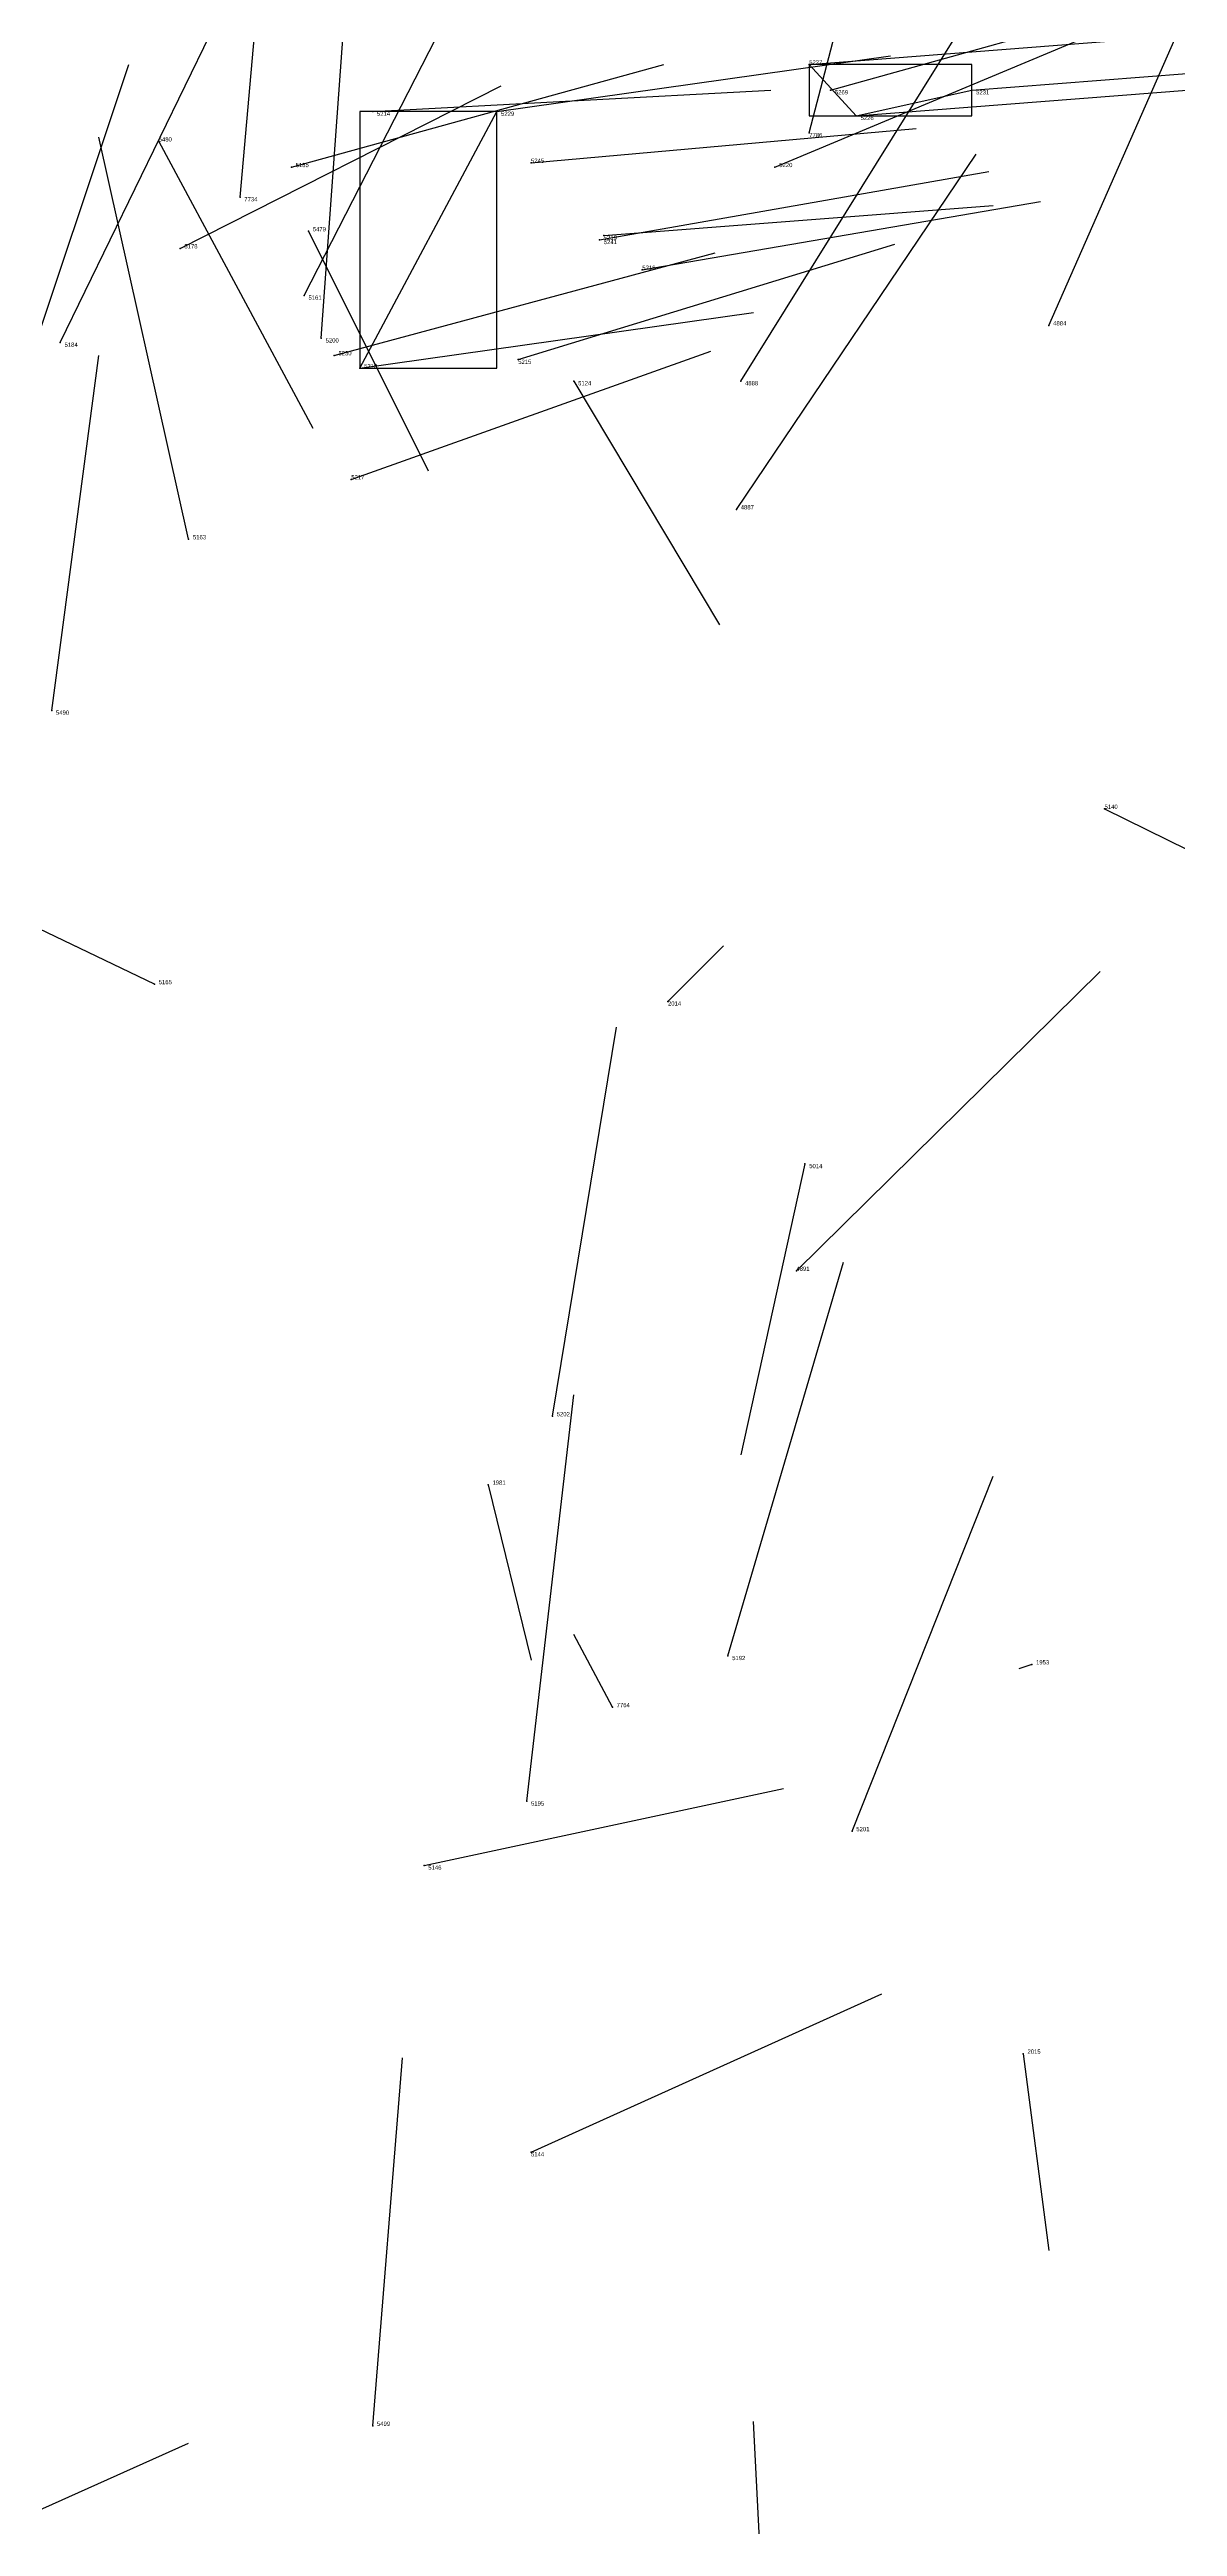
# Model space of a CAD drawing. Extents: x 59.1 to 70.8, y 600.3 to 605.1.
# Drawn here: x 67.938 to 68.201, y 603.937 to 604.516 of the extents above; entities that cross this region are included whole.
import ezdxf

# ---------------------------------------------------------------- set-up
doc = ezdxf.new("R2010")
doc.units = 0
for name, color, linetype in [('Clients', 3, 'CONTINUOUS'), ('Facilities', 3, 'CONTINUOUS'), ('Facilities_lines', 3, 'CONTINUOUS'), ('Min_max_boxes', 1, 'CONTINUOUS'), ('Normals', 1, 'CONTINUOUS'), ('Source_points', 5, 'CONTINUOUS'), ('Text', 3, 'CONTINUOUS')]:
    doc.layers.add(name, color=color, linetype=linetype)

msp = doc.modelspace()

# ---------------------------------------------------------------- linework, layer by layer
at = {"layer": 'Clients', "color": 5}
for p in [(68.115, 604.513, 454.478), (68.153, 604.507, 454.446), (68.042, 604.502, 454.258)]:
    msp.add_point(p, dxfattribs=at)
at = {"layer": 'Facilities', "color": 3}
for p in [(68.12, 604.507, 454.543), (68.013, 604.502, 454.225), (68.126, 604.501, 454.452), (67.963, 604.495, 456.965), (68.115, 604.497, 458.784), (67.994, 604.489, 454.146), (68.05, 604.49, 454.524), (68.107, 604.489, 454.372), (67.982, 604.482, 459.177), (67.998, 604.474, 456.879), (68.066, 604.472, 454.383), (68.067, 604.473, 454.452), (67.968, 604.47, 454.074), (68.076, 604.465, 454.305), (67.997, 604.459, 458.071), (67.94, 604.448, 454.002), (68.001, 604.449, 453.894), (68.171, 604.452, 458.092), (68.004, 604.445, 454.225), (68.01, 604.442, 454.293), (68.047, 604.444, 454.235), (68.06, 604.439, 456.822), (68.099, 604.439, 458.075), (68.008, 604.416, 454.169), (68.098, 604.409, 458.103), (67.97, 604.402, 457.718), (67.938, 604.362, 453.946), (68.184, 604.339, 456.704), (67.962, 604.298, 457.631), (68.082, 604.294, 449.191), (68.114, 604.256, 457.686), (68.112, 604.231, 458.22), (68.055, 604.197, 453.572), (68.04, 604.181, 449.423), (68.096, 604.141, 453.396), (68.167, 604.139, 449.645), (68.069, 604.129, 462.034), (68.049, 604.107, 453.362), (68.125, 604.1, 453.485), (68.025, 604.092, 456.659), (68.165, 604.048, 449.234), (68.05, 604.025, 456.728), (68.013, 603.961, 453.379)]:
    msp.add_point(p, dxfattribs=at)
at = {"layer": 'Facilities_lines', "color": 3}
for p, q in [((68.126, 604.501, 454.452), (68.115, 604.513, 454.478)), ((68.126, 604.501, 454.452), (68.153, 604.507, 454.446)), ((68.01, 604.442, 454.293), (68.042, 604.502, 454.258))]:
    msp.add_line(p, q, dxfattribs=at)
at = {"layer": 'Min_max_boxes', "color": 1}
for p, q in [((68.153, 604.513, 454.446), (68.115, 604.513, 454.446)), ((68.115, 604.513, 454.446), (68.115, 604.501, 454.446)), ((68.153, 604.513, 454.478), (68.115, 604.513, 454.478)), ((68.115, 604.513, 454.478), (68.115, 604.501, 454.478)), ((68.115, 604.513, 454.446), (68.115, 604.513, 454.478)), ((68.153, 604.501, 454.446), (68.153, 604.513, 454.446)), ((68.153, 604.501, 454.478), (68.153, 604.513, 454.478)), ((68.153, 604.513, 454.446), (68.153, 604.513, 454.478)), ((68.042, 604.502, 454.258), (68.01, 604.502, 454.258)), ((68.01, 604.502, 454.258), (68.01, 604.442, 454.258)), ((68.042, 604.502, 454.293), (68.01, 604.502, 454.293)), ((68.01, 604.502, 454.293), (68.01, 604.442, 454.293)), ((68.01, 604.502, 454.258), (68.01, 604.502, 454.293)), ((68.042, 604.442, 454.258), (68.042, 604.502, 454.258)), ((68.042, 604.442, 454.293), (68.042, 604.502, 454.293)), ((68.042, 604.502, 454.258), (68.042, 604.502, 454.293)), ((68.115, 604.501, 454.446), (68.153, 604.501, 454.446)), ((68.115, 604.501, 454.478), (68.153, 604.501, 454.478)), ((68.115, 604.501, 454.446), (68.115, 604.501, 454.478)), ((68.153, 604.501, 454.446), (68.153, 604.501, 454.478)), ((68.01, 604.442, 454.258), (68.042, 604.442, 454.258)), ((68.01, 604.442, 454.293), (68.042, 604.442, 454.293)), ((68.01, 604.442, 454.258), (68.01, 604.442, 454.293)), ((68.042, 604.442, 454.258), (68.042, 604.442, 454.293))]:
    msp.add_line(p, q, dxfattribs=at)
at = {"layer": 'Normals', "color": 1}
for p, q in [((68.115, 604.497, 458.784), (68.14, 604.593, 458.773)), ((67.982, 604.482, 459.177), (67.99, 604.571, 459.221)), ((67.997, 604.459, 458.071), (68.042, 604.547, 458.057)), ((68.171, 604.452, 458.092), (68.211, 604.543, 458.105)), ((68.001, 604.449, 453.894), (68.007, 604.532, 453.839)), ((68.12, 604.507, 454.543), (68.206, 604.531, 454.498)), ((68.099, 604.439, 458.075), (68.152, 604.524, 458.07)), ((68.107, 604.489, 454.372), (68.193, 604.525, 454.337)), ((67.94, 604.448, 454.002), (67.975, 604.52, 453.942)), ((68.115, 604.513, 454.478), (68.205, 604.52, 454.435)), ((67.93, 604.435, 453.988), (67.956, 604.513, 453.931)), ((67.994, 604.489, 454.146), (68.081, 604.513, 454.104)), ((68.042, 604.502, 454.258), (68.134, 604.515, 454.221)), ((68.153, 604.507, 454.446), (68.243, 604.514, 454.403)), ((67.968, 604.47, 454.074), (68.043, 604.508, 454.02)), ((68.013, 604.502, 454.225), (68.106, 604.507, 454.19)), ((68.126, 604.501, 454.452), (68.216, 604.508, 454.409)), ((67.97, 604.402, 457.718), (67.949, 604.496, 457.69)), ((67.963, 604.495, 456.965), (67.999, 604.428, 457.03)), ((68.05, 604.49, 454.524), (68.14, 604.498, 454.482)), ((68.066, 604.472, 454.383), (68.157, 604.488, 454.345)), ((68.098, 604.409, 458.103), (68.154, 604.492, 458.102)), ((68.067, 604.473, 454.452), (68.158, 604.48, 454.412)), ((68.076, 604.465, 454.305), (68.169, 604.481, 454.271)), ((67.998, 604.474, 456.879), (68.026, 604.418, 456.957)), ((68.047, 604.444, 454.235), (68.135, 604.471, 454.197)), ((68.004, 604.445, 454.225), (68.093, 604.469, 454.186)), ((68.01, 604.442, 454.293), (68.102, 604.455, 454.256)), ((67.938, 604.362, 453.946), (67.949, 604.445, 453.891)), ((68.008, 604.416, 454.169), (68.092, 604.446, 454.124)), ((68.06, 604.439, 456.822), (68.094, 604.382, 456.897)), ((68.184, 604.339, 456.704), (68.261, 604.301, 456.755)), ((67.962, 604.298, 457.631), (67.889, 604.333, 457.689)), ((68.082, 604.294, 449.191), (68.095, 604.307, 449.289)), ((68.112, 604.231, 458.22), (68.183, 604.301, 458.224)), ((68.055, 604.197, 453.572), (68.07, 604.288, 453.534)), ((68.114, 604.256, 457.686), (68.099, 604.188, 457.758)), ((68.096, 604.141, 453.396), (68.123, 604.233, 453.367)), ((68.049, 604.107, 453.362), (68.06, 604.202, 453.332)), ((68.04, 604.181, 449.423), (68.05, 604.14, 449.514)), ((68.125, 604.1, 453.485), (68.158, 604.183, 453.44)), ((68.069, 604.129, 462.034), (68.06, 604.146, 462.132)), ((68.167, 604.139, 449.645), (68.164, 604.138, 449.745)), ((68.025, 604.092, 456.659), (68.109, 604.11, 456.711)), ((68.05, 604.025, 456.728), (68.132, 604.062, 456.771)), ((68.165, 604.048, 449.234), (68.171, 604.002, 449.323)), ((68.013, 603.961, 453.379), (68.02, 604.047, 453.328)), ((68.107, 603.862, 460.054), (68.102, 603.962, 460.062)), ((67.883, 603.918, 455.638), (67.97, 603.957, 455.608))]:
    msp.add_line(p, q, dxfattribs=at)
at = {"layer": 'Source_points', "color": 5}
for p in [(68.115, 604.513, 454.478), (68.12, 604.507, 454.543), (68.153, 604.507, 454.446), (68.013, 604.502, 454.225), (68.042, 604.502, 454.258), (68.126, 604.501, 454.452), (67.963, 604.495, 456.965), (68.115, 604.497, 458.784), (67.994, 604.489, 454.146), (68.05, 604.49, 454.524), (68.107, 604.489, 454.372), (67.982, 604.482, 459.177), (67.998, 604.474, 456.879), (68.066, 604.472, 454.383), (68.067, 604.473, 454.452), (67.968, 604.47, 454.074), (68.076, 604.465, 454.305), (67.997, 604.459, 458.071), (67.94, 604.448, 454.002), (68.001, 604.449, 453.894), (68.171, 604.452, 458.092), (68.004, 604.445, 454.225), (68.01, 604.442, 454.293), (68.047, 604.444, 454.235), (68.06, 604.439, 456.822), (68.099, 604.439, 458.075), (68.008, 604.416, 454.169), (68.098, 604.409, 458.103), (67.97, 604.402, 457.718), (67.938, 604.362, 453.946), (68.184, 604.339, 456.704), (67.962, 604.298, 457.631), (68.082, 604.294, 449.191), (68.114, 604.256, 457.686), (68.112, 604.231, 458.22), (68.055, 604.197, 453.572), (68.04, 604.181, 449.423), (68.096, 604.141, 453.396), (68.167, 604.139, 449.645), (68.069, 604.129, 462.034), (68.049, 604.107, 453.362), (68.125, 604.1, 453.485), (68.025, 604.092, 456.659), (68.165, 604.048, 449.234), (68.05, 604.025, 456.728), (68.013, 603.961, 453.379)]:
    msp.add_point(p, dxfattribs=at)

# ---------------------------------------------------------------- texts
at = {"layer": 'Text', "color": 3}
for s, p in [('5227', (68.115, 604.513, 454.478)), ('5269', (68.121, 604.506, 454.543)), ('5231', (68.154, 604.506, 454.446)), ('5214', (68.014, 604.501, 454.225)), ('5229', (68.043, 604.501, 454.258)), ('5226', (68.127, 604.5, 454.452)), ('5480', (67.963, 604.495, 456.965)), ('7786', (68.115, 604.496, 458.784)), ('5185', (67.995, 604.489, 454.146)), ('5245', (68.05, 604.49, 454.524)), ('5220', (68.108, 604.489, 454.372)), ('7734', (67.983, 604.481, 459.177)), ('5178', (67.969, 604.47, 454.074)), ('5479', (67.999, 604.474, 456.879)), ('5219', (68.067, 604.472, 454.452)), ('5241', (68.067, 604.471, 454.383)), ('5216', (68.076, 604.465, 454.305)), ('5161', (67.998, 604.458, 458.071)), ('4884', (68.172, 604.452, 458.092)), ('5184', (67.941, 604.447, 454.002)), ('5200', (68.002, 604.448, 453.894)), ('5230', (68.005, 604.445, 454.225)), ('5218', (68.011, 604.442, 454.293)), ('5215', (68.047, 604.443, 454.235)), ('5124', (68.061, 604.438, 456.822)), ('4888', (68.1, 604.438, 458.075)), ('5217', (68.008, 604.416, 454.169)), ('4887', (68.099, 604.409, 458.103)), ('5163', (67.971, 604.402, 457.718)), ('5490', (67.939, 604.361, 453.946)), ('5140', (68.184, 604.339, 456.704)), ('5165', (67.963, 604.298, 457.631)), ('2014', (68.082, 604.293, 449.191)), ('5014', (68.115, 604.255, 457.686)), ('4891', (68.112, 604.231, 458.22)), ('5202', (68.056, 604.197, 453.572)), ('1981', (68.041, 604.181, 449.423)), ('5192', (68.097, 604.14, 453.396)), ('1953', (68.168, 604.139, 449.645)), ('7764', (68.07, 604.129, 462.034)), ('5195', (68.05, 604.106, 453.362)), ('5201', (68.126, 604.1, 453.485)), ('5146', (68.026, 604.091, 456.659)), ('2015', (68.166, 604.048, 449.234)), ('5144', (68.05, 604.024, 456.728)), ('5499', (68.014, 603.961, 453.379))]:
    msp.add_text(s, height=0.001, dxfattribs=at).set_placement(p)

doc.saveas('drawing.dxf')
